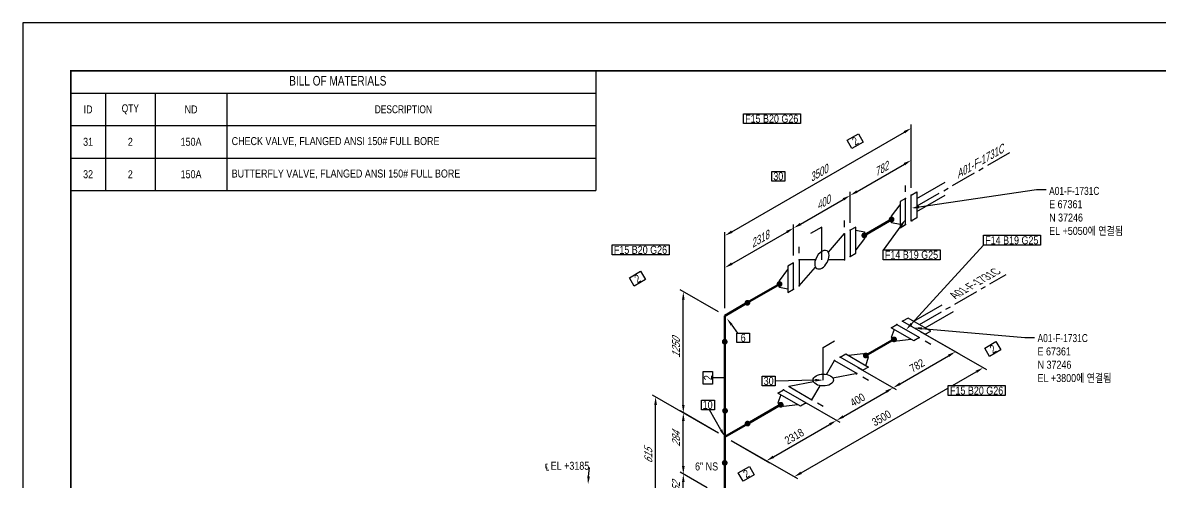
# Model space of a CAD drawing. Header units: millimetres. Extents: x 0 to 594, y 0 to 420.
# Drawn here: x 0 to 355.3, y 276.3 to 420 of the extents above; entities that cross this region are included whole.
import ezdxf
from ezdxf import colors
from ezdxf.entities.mleader import LeaderData, LeaderLine
from ezdxf.enums import TextEntityAlignment as Align
from ezdxf.math import Vec2, Vec3

# ---------------------------------------------------------------- set-up
doc = ezdxf.new("R2010")
doc.units = ezdxf.units.MM
doc.header["$LTSCALE"] = 0.25
doc.linetypes.add('CENTER', pattern=[50.800000000000004, 31.75, -6.35, 6.35, -6.35])
doc.linetypes.add('DASHED2', pattern=[9.524999999999999, 6.35, -3.175])
for name, color, linetype in [('기기', 6, 'Continuous'), ('밸브', 4, 'Continuous'), ('연속', 7, 'DASHED2'), ('열 추적 선', 7, 'CENTER'), ('용접', 1, 'Continuous'), ('주석', 7, 'Continuous'), ('치수', 1, 'Continuous'), ('테이블', 7, 'Continuous')]:
    doc.layers.add(name, color=color, linetype=linetype)
doc.layers.add('파이프', color=3, linetype='Continuous', lineweight=70)
doc.styles.add('AdskIsoAnnotation', font='arial.ttf', dxfattribs={"width": 0.8, "height": 1})
doc.styles.add('AdskIsoMetric', font='arial.ttf', dxfattribs={"width": 0.8, "height": 2.5})
doc.styles.add('AdskIsoMetric-30', font='arial.ttf', dxfattribs={"width": 0.8, "height": 2.5})
doc.styles.add('AdskIsoMetric30', font='arial.ttf', dxfattribs={"width": 0.8, "oblique": 29.99999999973949, "height": 2.5})
doc.styles.add('MtXpl_', font='')
doc.styles.get("Standard").update_dxf_attribs({"font": 'arial.ttf'})
doc.styles.get('MtXpl_').set_extended_font_data('Gulim')
doc.dimstyles.new('AdskIsoMetric', dxfattribs={"dimtxt": 2.5, "dimasz": 2.5, "dimexe": 1, "dimexo": 2, "dimgap": 0.8, "dimtad": 1, "dimdec": 0, "dimrnd": 1, "dimzin": 0, "dimdsep": 46, "dimtxsty": 'AdskIsoMetric', "dimcen": 0, "dimclrt": 7, "dimadec": 0, "dimazin": 0, "dimtfac": 1, "dimtdec": 0, "dimtmove": 1, "dimatfit": 3, "dimfxl": 0, "dimfrac": 2, "dimtolj": 1, "dimtzin": 0, "dimarcsym": 0})

# ---------------------------------------------------------------- blocks, each defined once
blk = doc.blocks.new('끝 장비-1-IsoRight')
at = {"color": 0, "linetype": 'ByBlock', "lineweight": -2, "extrusion": (0.7071067811865476, 0.408248290463863, -0.5773502691896257)}
for p, q in [((-0.08838834764831845, 0.1530931089239486), (-0.5303300858899107, 0.4082482904638631)), ((-0.0883883476483184, -0.0510310363079829), (-0.5303300858899107, 0.2041241452319315)), ((0, 0.2041241452319315), (-0.08838834764831843, 0.2551551815399144)), ((-0.08838834764831843, 0.2551551815399144), (-0.08838834764831845, -0.1530931089239486)), ((0, -0.2041241452319315), (0, 0.2041241452319315)), ((-0.08838834764831845, -0.1530931089239486), (0, -0.2041241452319315))]:
    blk.add_line(p, q, dxfattribs=at)
blk = doc.blocks.new('끝 장비-1-IsoLeft')
at = {"color": 0, "linetype": 'ByBlock', "lineweight": -2, "extrusion": (0, 0.816496580927726, 0.5773502691896257)}
for p, q in [((0, 0.1020620726159658), (-0.4419417382415925, 0.3572172541558802)), ((-0.1767766952966369, -1.308410382236479e-17), (-0.6187184335382294, 0.2551551815399145)), ((-0.2651650429449555, -0.05103103630798293), (0.08838834764831839, 0.1530931089239487)), ((0.1767766952966369, 0.1020620726159658), (-0.1767766952966369, -0.1020620726159658)), ((0.08838834764831839, 0.1530931089239487), (0.1767766952966369, 0.1020620726159658)), ((-0.1767766952966369, -0.1020620726159658), (-0.2651650429449555, -0.05103103630798293))]:
    blk.add_line(p, q, dxfattribs=at)
blk = doc.blocks.new('플랜지WN-1-IsoRight')
at = {"color": 0, "linetype": 'ByBlock', "lineweight": -2, "extrusion": (0.7071067811865476, 0.408248290463863, -0.5773502691896257)}
for p, q in [((0.02209708691207959, 0.1913663861549358), (0.110485434560398, 0.140335349846953)), ((0.02209708691207959, -0.2168819043089272), (0.02209708691207959, 0.1913663861549358)), ((0.02209708691207959, 0.1403353498469529), (-0.1104854345603981, 0.1148198316929615)), ((-0.1104854345603981, 0.1148198316929615), (-0.1104854345603981, 0.01275775907699575)), ((-0.1104854345603981, 0.01275775907699575), (0.0220970869120796, -0.1658508680009443)), ((0.110485434560398, 0.140335349846953), (0.1104854345603982, -0.2679129406169102)), ((0.1104854345603982, -0.2679129406169102), (0.02209708691207959, -0.2168819043089272))]:
    blk.add_line(p, q, dxfattribs=at)
blk = doc.blocks.new('플랜지WN-1-IsoLeft')
at = {"color": 0, "linetype": 'ByBlock', "lineweight": -2, "extrusion": (0, 0.816496580927726, 0.5773502691896257)}
for p, q in [((0.1988737822087165, 0.08930431353897009), (-0.1546796083845573, -0.1148198316929615)), ((-0.1546796083845574, 0.03827327723098715), (-0.06629126073623892, 0.08930431353897006)), ((-0.1104854345603981, -0.08930431353897006), (-0.1546796083845574, 0.03827327723098715)), ((-0.06629126073623892, 0.08930431353897006), (0.1546796083845573, 0.06378879538497864)), ((-0.06629126073623881, -0.1658508680009444), (0.2872621298570351, 0.03827327723098715)), ((0.2872621298570351, 0.03827327723098715), (0.1988737822087165, 0.08930431353897009)), ((-0.1546796083845573, -0.1148198316929615), (-0.06629126073623881, -0.1658508680009444))]:
    blk.add_line(p, q, dxfattribs=at)
blk = doc.blocks.new('개스킷-1-IsoRight')
at = {"color": 0, "linetype": 'ByBlock', "lineweight": -2, "extrusion": (1, 0, 0)}
for p in [(-0.04419417382415923, 0.2296396633859229), (0.04419417382415922, 0.1786086270779401), (-0.05293575327064105, -0.1735616738313713), (0.04419417382415925, -0.229639663385923)]:
    blk.add_point(p, dxfattribs=at)
blk = doc.blocks.new('개스킷-1-IsoLeft')
at = {"color": 0, "linetype": 'ByBlock', "lineweight": -2}
for p in [(0.1238409420259958, 0.132624544016526), (0.2209708691207962, 0.07654655446197435), (-0.2209708691207961, -0.07654655446197436), (-0.1325825214724777, -0.1275775907699572)]:
    blk.add_point(p, dxfattribs=at)
blk = doc.blocks.new('볼 밸브-1-IsoRight')
at = {"color": 0, "linetype": 'ByBlock', "lineweight": -2, "extrusion": (0.7071067811865476, 0.408248290463863, -0.5773502691896257)}
for p, q in [((-0.1005874048326692, 0.1163530573035437), (-0.3535533905862022, 0.4082482904577395)), ((-0.3535533905862022, 0.4082482904577395), (-0.3535533905862023, -2.041971206370991e-12)), ((0.1006348176480118, 6.81143462079328e-05), (0.3535533905932738, -2.040790848612922e-12)), ((-0.3535533905862023, -2.041971206370991e-12), (-0.1006347621483478, -6.82743933664705e-05)), ((0.3535533905932738, -0.4082482904618222), (0.1006820197096957, -0.116189436065043)), ((0.1125395395231741, -0.06497473343818105), (0.1125395395231741, -0.06497473343818105)), ((0.3535533905932738, -2.040790848612922e-12), (0.3535533905932738, -0.4082482904618222))]:
    blk.add_line(p, q, dxfattribs=at)
at = {"linetype": 'ByBlock', "extrusion": (-1.922962686383564e-16, -1.110223024625157e-16, -0.9999999999999998)}
for centre, start_param, end_param in [((3.535769712332928e-12, -2.041302889302434e-12), -0.7853981633974483, 2.356194490192345), ((3.535769712332928e-12, -2.041274034724402e-12), 2.356194490192345, 5.497787143782137)]:
    blk.add_ellipse(centre, major_axis=(-0.07957747154594771, 0.1378322238554481), ratio=0.5773502691896256, start_param=start_param, end_param=end_param, dxfattribs=at)
blk = doc.blocks.new('Operator_Lever-2-IsoLeft')
at = {"color": 0, "linetype": 'ByBlock', "lineweight": -2, "extrusion": (0, -0.816496580927726, -0.5773502691896257)}
for p, q in [((0, 0), (0.4419417382415924, 0.2551551815399143)), ((0.4419417382415924, 0.2551551815399143), (0.6187184335382292, 0.1530931089239486))]:
    blk.add_line(p, q, dxfattribs=at)
blk = doc.blocks.new('볼 밸브-1-IsoLeft')
at = {"color": 0, "linetype": 'ByBlock', "lineweight": -2, "extrusion": (0, 0.816496580927726, 0.5773502691896257)}
for p, q in [((-0.5303300858810719, 0.1020620726129034), (-0.1767766952913329, 0.3061862178427942)), ((-0.1767766952913329, 0.3061862178427942), (-0.05025825371509063, 0.08718639772095713)), ((-0.1510584058491899, 0.02893471923406927), (-0.5303300858810719, 0.1020620726129034)), ((0.05025842006982772, -0.08718636576149677), (0.1767766952984044, -0.3061862178468769)), ((0.1125395395231741, -0.06497473343818108), (0.1125395395231741, -0.06497473343818108)), ((0.5303300858881435, -0.1020620726169861), (0.1509640131385629, -0.0290984687404005)), ((0.1767766952984044, -0.3061862178468769), (0.5303300858881435, -0.1020620726169861))]:
    blk.add_line(p, q, dxfattribs=at)
at = {"linetype": 'ByBlock'}
for centre, start_param, end_param in [((3.535705015120946e-12, -2.041414948160695e-12), -0.7853981633976208, 2.356194490192173), ((3.535680026323355e-12, -2.041429375449711e-12), 2.356194490192173, 5.497787143781965)]:
    blk.add_ellipse(centre, major_axis=(-0.1591549430918954, -9.505841766768172e-15), ratio=0.5773502691896257, start_param=start_param, end_param=end_param, dxfattribs=at)
blk = doc.blocks.new('Operator_Lever-1-IsoLeft')
at = {"color": 0, "linetype": 'ByBlock', "lineweight": -2, "extrusion": (0, 0.816496580927726, 0.5773502691896257)}
for p, q in [((0, 0), (-0.4419417382415922, -0.2551551815399145)), ((-0.4419417382415922, -0.2551551815399145), (-0.2651650429449552, -0.3572172541558802))]:
    blk.add_line(p, q, dxfattribs=at)
blk = doc.blocks.new('*D78')
at = {"layer": 'Defpoints', "color": 0}
for p in [(241.2036776626867, 303.181849643201), (254.1940587194745, 295.6818496432305), (219.3210972300693, 290.5479359396994)]:
    blk.add_point(p, dxfattribs=at)
at = {"layer": '치수', "color": 0, "lineweight": -2}
for p, q in [((243.2036776626856, 302.0271491048288), (255.1940587194741, 295.1044993740445)), ((234.4765417963114, 284.2979359397411), (252.0289952100206, 294.4318496432182)), ((221.3210972300682, 289.3932354013272), (233.3114782868569, 282.4705856705426))]:
    blk.add_line(p, q, dxfattribs=at)
at = {"layer": '치수', "color": 0}
for points in [[(251.8206618766852, 294.7926935614605), (252.2373285433559, 294.0710057249759), (254.1940587194745, 295.6818496432305)], [(234.268208462976, 284.6587798579835), (234.6848751296468, 283.9370920214988), (232.3114782868574, 283.0479359397287)]]:
    blk.add_solid(points, dxfattribs=at)
at = {"layer": '치수', "color": 7, "insert": (240.9856163295979, 290.6738337091755), "char_height": 2.5, "attachment_point": 5, "rotation": 30.000000000327308, "style": 'AdskIsoMetric-30'}
blk.add_mtext('\\A1;2318', dxfattribs=at)
blk = doc.blocks.new('*D79')
at = {"layer": 'Defpoints', "color": 0}
for p in [(258.8813471922885, 313.3880569048985), (271.8717282490703, 305.8880569049245), (241.2036776626867, 303.181849643201)]:
    blk.add_point(p, dxfattribs=at)
at = {"layer": '치수', "color": 0, "lineweight": -2}
for p, q in [((260.8813471922865, 312.2333563665258), (272.8717282490693, 305.3107066357381)), ((243.2036776626847, 302.0271491048283), (255.1940587194667, 295.1044993740412)), ((256.3591222289215, 296.93184964324), (269.7066647396164, 304.638056904912))]:
    blk.add_line(p, q, dxfattribs=at)
at = {"layer": '치수', "color": 0}
for points in [[(269.498331406281, 304.9989008231544), (269.9149980729518, 304.2772129866697), (271.8717282490703, 305.8880569049245)], [(256.1507888955861, 297.2926935614823), (256.567455562257, 296.5710057249977), (254.1940587194676, 295.6818496432276)]]:
    blk.add_solid(points, dxfattribs=at)
at = {"layer": '치수', "color": 7, "insert": (260.7665939710078, 302.0934019081163), "char_height": 2.5, "attachment_point": 5, "rotation": 30.00000000032965, "style": 'AdskIsoMetric-30'}
blk.add_mtext('\\A1;400', dxfattribs=at)
blk = doc.blocks.new('개스킷 해치 표식-1-IsoRight')
at = {"linetype": 'ByBlock', "lineweight": -2, "extrusion": (0.7071067811865476, 0.408248290463863, -0.5773502691896257)}
blk.add_line((0, 0), (-1.040834085586084e-17, 0.1020620726159658), dxfattribs=at)
blk = doc.blocks.new('*D80')
at = {"layer": 'Defpoints', "color": 0}
for p in [(278.3572274131513, 324.6324615932672), (291.3476084699338, 317.1324615932937), (258.8813471922886, 313.3880569048985)]:
    blk.add_point(p, dxfattribs=at)
at = {"layer": '치수', "color": 0, "lineweight": -2}
for p, q in [((280.3572274131495, 323.4777610548945), (292.347608469933, 316.5551113241073)), ((274.0367917585249, 307.1380569049374), (289.1825449604799, 315.8824615932813)), ((260.8813471922867, 312.2333563665258), (272.8717282490701, 305.3107066357387))]:
    blk.add_line(p, q, dxfattribs=at)
at = {"layer": '치수', "color": 0}
for points in [[(288.9742116271445, 316.2433055115236), (289.3908782938153, 315.521617675039), (291.3476084699338, 317.1324615932937)], [(273.8284584251896, 307.4989008231797), (274.2451250918604, 306.7772129866951), (271.871728249071, 305.888056904925)]]:
    blk.add_solid(points, dxfattribs=at)
at = {"layer": '치수', "color": 7, "insert": (279.3425161859352, 312.8192001668058), "char_height": 2.5, "attachment_point": 5, "rotation": 30.00000000032779, "style": 'AdskIsoMetric-30'}
blk.add_mtext('\\A1;782', dxfattribs=at)
blk = doc.blocks.new('*D81')
at = {"layer": 'Defpoints', "color": 0}
for p in [(278.3572274131513, 324.6324615932672), (300.0078625077904, 312.1324615933161), (219.3210972300692, 290.5479359396994)]:
    blk.add_point(p, dxfattribs=at)
at = {"layer": '치수', "color": 0, "lineweight": -2}
for p, q in [((280.35722741315, 323.4777610548948), (301.0078625077897, 311.5551113241298)), ((243.1367958341617, 279.297935939761), (297.8427989983365, 310.8824615933037)), ((221.3210972300678, 289.3932354013269), (241.971732324707, 277.4705856705624))]:
    blk.add_line(p, q, dxfattribs=at)
at = {"layer": '치수', "color": 0}
for points in [[(297.6344656650011, 311.243305511546), (298.0511323316719, 310.5216176750613), (300.0078625077904, 312.1324615933161)], [(242.9284625008262, 279.6587798580033), (243.345129167497, 278.9370920215187), (240.9717323247077, 278.0479359397486)]]:
    blk.add_solid(points, dxfattribs=at)
at = {"layer": '치수', "color": 7, "insert": (268.223497902987, 296.3986474005717), "char_height": 2.5, "attachment_point": 5, "rotation": 30.000000000328185, "style": 'AdskIsoMetric-30'}
blk.add_mtext('\\A1;3500', dxfattribs=at)
blk = doc.blocks.new('*D82')
at = {"layer": 'Defpoints', "color": 0}
for p in [(240.7931137957923, 355.816465644871), (240.7931137958228, 344.8989485494849), (219.3210972298943, 328.4195911003981)]:
    blk.add_point(p, dxfattribs=at)
at = {"layer": '치수', "color": 0, "lineweight": -2}
for p, q in [((240.7931137958164, 347.2083496262437), (240.7931137957891, 356.9711661832504)), ((221.4861607393098, 344.6695911004032), (238.6280502863349, 354.5664656448646)), ((219.3210972298879, 330.7289921771568), (219.3210972298492, 344.5742916387762))]:
    blk.add_line(p, q, dxfattribs=at)
at = {"layer": '치수', "color": 0}
for points in [[(238.4197169530005, 354.9273095631075), (238.8363836196693, 354.2056217266217), (240.7931137957923, 355.816465644871)], [(221.2778274059754, 345.0304350186461), (221.6944940726441, 344.3087471821603), (219.3210972298523, 343.4195911003968)]]:
    blk.add_solid(points, dxfattribs=at)
at = {"layer": '치수', "color": 7, "insert": (230.0571055128585, 352.2359102080411), "char_height": 2.5, "attachment_point": 5, "rotation": 30.000000000169376, "style": 'AdskIsoMetric30'}
blk.add_mtext('\\A1;2318', dxfattribs=at)
blk = doc.blocks.new('*D83')
at = {"layer": 'Defpoints', "color": 0}
for p in [(258.4707833254447, 366.0226729065266), (258.4707833254658, 355.1051558111528), (240.7931137958228, 344.8989485494969)]:
    blk.add_point(p, dxfattribs=at)
at = {"layer": '치수', "color": 0, "lineweight": -2}
for p, q in [((258.4707833254614, 357.4145568879126), (258.4707833254424, 367.1773734449064)), ((242.9581773052593, 357.0664656448814), (256.3057198159871, 364.7726729065204)), ((240.7931137958184, 347.2083496262566), (240.7931137957995, 356.9711661832551))]:
    blk.add_line(p, q, dxfattribs=at)
at = {"layer": '치수', "color": 0}
for points in [[(256.0973864826528, 365.1335168247633), (256.5140531493215, 364.4118289882775), (258.4707833254447, 366.0226729065266)], [(242.7498439719249, 357.4273095631244), (243.1665106385936, 356.7056217266385), (240.7931137958017, 355.8164656448753)]]:
    blk.add_solid(points, dxfattribs=at)
at = {"layer": '치수', "color": 7, "insert": (249.8519190132051, 363.663466543792), "char_height": 2.5, "attachment_point": 5, "rotation": 30.000000000161947, "style": 'AdskIsoMetric30'}
blk.add_mtext('\\A1;400', dxfattribs=at)
blk = doc.blocks.new('개스킷 해치 표식-1-IsoLeft')
at = {"linetype": 'ByBlock', "lineweight": -2, "extrusion": (0, 0.816496580927726, 0.5773502691896257)}
blk.add_line((0, 0), (-0.08838834764831846, -0.05103103630798289), dxfattribs=at)
blk = doc.blocks.new('*D84')
at = {"layer": 'Defpoints', "color": 0}
for p in [(277.5543180358713, 377.0405568087519), (277.554318035882, 366.1230397133664), (258.4707833254658, 355.1051558111528)]:
    blk.add_point(p, dxfattribs=at)
at = {"layer": '치수', "color": 0, "lineweight": -2}
for p, q in [((277.5543180358798, 368.4324407901274), (277.5543180358702, 378.1952573471324)), ((260.6358468349126, 367.2726729065374), (275.3892545264138, 375.7905568087457)), ((258.4707833254636, 357.4145568879138), (258.470783325454, 367.1773734449118))]:
    blk.add_line(p, q, dxfattribs=at)
at = {"layer": '치수', "color": 0}
for points in [[(275.1809211930794, 376.1514007269886), (275.5975878597482, 375.4297128905029), (277.5543180358713, 377.0405568087519)], [(260.4275135015783, 367.6335168247804), (260.844180168247, 366.9118289882945), (258.4707833254551, 366.0226729065313)]]:
    blk.add_solid(points, dxfattribs=at)
at = {"layer": '치수', "color": 7, "insert": (268.0125506806735, 374.149496693045), "char_height": 2.5, "attachment_point": 5, "rotation": 30.000000000162593, "style": 'AdskIsoMetric30'}
blk.add_mtext('\\A1;782', dxfattribs=at)
blk = doc.blocks.new('*D85')
at = {"layer": 'Defpoints', "color": 0}
for p in [(277.5543180358257, 387.04055680874), (277.554318035882, 366.1230397133664), (219.3210972298943, 328.4195911003982)]:
    blk.add_point(p, dxfattribs=at)
at = {"layer": '치수', "color": 0, "lineweight": -2}
for p, q in [((277.5543180358758, 368.4324407901252), (277.5543180358226, 388.1952573471194)), ((221.4861607392845, 354.6695911004026), (275.3892545263682, 385.7905568087339)), ((219.3210972298881, 330.7289921771568), (219.3210972298239, 354.5742916387758))]:
    blk.add_line(p, q, dxfattribs=at)
at = {"layer": '치수', "color": 0}
for points in [[(275.1809211930338, 386.1514007269768), (275.5975878597026, 385.4297128904909), (277.5543180358257, 387.04055680874)], [(221.2778274059502, 355.0304350186455), (221.6944940726189, 354.3087471821597), (219.321097229827, 353.4195911003964)]]:
    blk.add_solid(points, dxfattribs=at)
at = {"layer": '치수', "color": 7, "insert": (248.4377076328881, 372.8469712226616), "char_height": 2.5, "attachment_point": 5, "rotation": 30.00000000016332, "style": 'AdskIsoMetric30'}
blk.add_mtext('\\A1;3500', dxfattribs=at)
blk = doc.blocks.new('*D67')
at = {"layer": 'Defpoints', "color": 0}
for p in [(206.3307161734218, 278.8997465608076), (215.7855633241933, 273.4409880131165), (215.7855633242447, 261.1935392992125)]:
    blk.add_point(p, dxfattribs=at)
at = {"layer": '치수', "color": 0, "lineweight": -2}
for p, q in [((213.7855633241933, 274.5956885515056), (205.3307161734218, 279.4770968300021)), ((206.3307161734218, 269.1522978469333), (206.3307161734218, 276.3997465608076)), ((213.7855633242447, 262.3482398376016), (205.3307161734218, 267.2296481161278))]:
    blk.add_line(p, q, dxfattribs=at)
at = {"layer": '치수', "color": 0}
for points in [[(205.9140495067552, 276.3997465608076), (206.7473828400885, 276.3997465608076), (206.3307161734218, 278.8997465608076)], [(205.9140495067552, 269.1522978469333), (206.7473828400885, 269.1522978469333), (206.3307161734218, 266.6522978469333)]]:
    blk.add_solid(points, dxfattribs=at)
at = {"layer": '치수', "color": 7, "insert": (204.0644166601346, 274.0844708378698), "char_height": 2.5, "attachment_point": 5, "rotation": 90, "style": 'AdskIsoMetric30'}
blk.add_mtext('\\A1;152', dxfattribs=at)
blk = doc.blocks.new('*D86')
at = {"layer": 'Defpoints', "color": 0}
for p in [(206.330716173365, 298.0479359397136), (219.3210972300693, 290.5479359396995), (215.785563324219, 273.4409880131017)]:
    blk.add_point(p, dxfattribs=at)
at = {"layer": '치수', "color": 0, "lineweight": -2}
for p, q in [((217.3210972300693, 291.7026364780865), (205.330716173365, 298.6252862089071)), ((206.330716173365, 281.3997465608304), (206.330716173365, 295.5479359397136)), ((213.785563324219, 274.5956885514886), (205.330716173365, 279.4770968300239))]:
    blk.add_line(p, q, dxfattribs=at)
at = {"layer": '치수', "color": 0}
for points in [[(205.9140495066983, 295.5479359397136), (206.7473828400316, 295.5479359397136), (206.330716173365, 298.0479359397136)], [(205.9140495066983, 281.3997465608304), (206.7473828400316, 281.3997465608304), (206.330716173365, 278.8997465608304)]]:
    blk.add_solid(points, dxfattribs=at)
at = {"layer": '치수', "color": 7, "insert": (204.0635639997652, 289.7827821679248), "char_height": 2.5, "attachment_point": 5, "rotation": 90, "style": 'AdskIsoMetric30'}
blk.add_mtext('\\A1;284', dxfattribs=at)
blk = doc.blocks.new('*D87')
at = {"layer": 'Defpoints', "color": 0}
for p in [(206.3307161732827, 335.9195911003568), (219.3210972298945, 328.4195911003982), (219.3210972300693, 290.5479359396995)]:
    blk.add_point(p, dxfattribs=at)
at = {"layer": '치수', "color": 0, "lineweight": -2}
for p, q in [((217.3210972298945, 329.5742916387849), (205.3307161732827, 336.4969413695501)), ((206.3307161732827, 300.547935939759), (206.3307161732827, 333.4195911003568)), ((217.3210972300693, 291.7026364780862), (205.3307161732827, 298.6252862089523))]:
    blk.add_line(p, q, dxfattribs=at)
at = {"layer": '치수', "color": 0}
for points in [[(205.914049506616, 333.4195911003568), (206.7473828399493, 333.4195911003568), (206.3307161732827, 335.9195911003568)], [(205.914049506616, 300.547935939759), (206.7473828399494, 300.547935939759), (206.3307161732827, 298.047935939759)]]:
    blk.add_solid(points, dxfattribs=at)
at = {"layer": '치수', "color": 7, "insert": (204.0644166600712, 318.2922121539918), "char_height": 2.5, "attachment_point": 5, "rotation": 90, "style": 'AdskIsoMetric30'}
blk.add_mtext('\\A1;1250', dxfattribs=at)
blk = doc.blocks.new('*D88')
at = {"layer": 'Defpoints', "color": 0}
for p in [(197.670462135606, 303.0479359396884), (219.3210972300693, 290.5479359396995), (219.3210972302392, 250.9873320376041)]:
    blk.add_point(p, dxfattribs=at)
at = {"layer": '치수', "color": 0, "lineweight": -2}
for p, q in [((217.3210972300693, 291.7026364780857), (196.670462135606, 303.6252862088815)), ((197.670462135606, 265.9873320376911), (197.670462135606, 300.5479359396884))]:
    blk.add_line(p, q, dxfattribs=at)
at = {"layer": '치수', "color": 0}
for points in [[(197.2537954689394, 300.5479359396884), (198.0871288022727, 300.5479359396884), (197.670462135606, 303.0479359396884)], [(197.2537954689394, 265.9873320376911), (198.0871288022727, 265.9873320376911), (197.670462135606, 263.4873320376911)]]:
    blk.add_solid(points, dxfattribs=at)
at = {"layer": '치수', "color": 7, "insert": (195.4041626223752, 284.5760826225844), "char_height": 2.5, "attachment_point": 5, "rotation": 90, "style": 'AdskIsoMetric30'}
blk.add_mtext('\\A1;615', dxfattribs=at)
blk = doc.blocks.new('티-1-Iso2DSkew0')
at = {"color": 0, "linetype": 'ByBlock', "lineweight": -2, "extrusion": (-0.7071067811891201, 0.4082482904611898, -0.5773502691883655)}
for p, q in [((0, 0), (-4.11617406825826e-11, 8.164965809271319)), ((0, 0), (7.071067811839751, 4.082482904677246)), ((3.344124976933927e-11, -8.164965809269834), (0, 0))]:
    blk.add_line(p, q, dxfattribs=at)
blk = doc.blocks.new('엘보우-1-Iso2DSkew90')
at = {"color": 0, "linetype": 'ByBlock', "lineweight": -2, "extrusion": (0.7071067811870622, -0.4082482904600016, 0.5773502691917262)}
for p, q in [((7.071067811860331, 4.0824829046416), (7.071067297465862e-05, 4.082482607655814e-05)), ((-1.364248205506721e-15, -8.1649652154201e-05), (2.05826466981307e-11, -8.164965809301021)), ((-1.457665775193503e-15, -8.164965215629453e-05), (-1.457665775193503e-15, -8.164965215629453e-05))]:
    blk.add_line(p, q, dxfattribs=at)
blk = doc.blocks.new('Buttweld')
at = {"lineweight": -2}
blk.add_hatch(color=0, dxfattribs=at).paths.add_polyline_path([(0.04399514976077742, -0.002606086945810659), (0.04330731180660574, 0.005255936846196026), (0.04126469755226539, 0.01287907702365859), (0.03792937079826185, 0.02003170832977988), (0.03340267376025871, 0.0264965016817295), (0.02782214783713649, 0.03207702760485173), (0.02135735448518687, 0.03660372464285486), (0.01420472317906558, 0.03993905139685841), (0.006581583001603011, 0.04198166565119876), (-0.001280440790403681, 0.04266950360537045), (-0.009142464582410366, 0.04198166565119876), (-0.01676560475987293, 0.03993905139685841), (-0.02391823606599422, 0.03660372464285487), (-0.03038302941794385, 0.03207702760485173), (-0.03596355534106607, 0.02649650168172951), (-0.04049025237906921, 0.02003170832977988), (-0.04382557913307276, 0.0128790770236586), (-0.0458681933874131, 0.005255936846196026), (-0.04655603134158478, -0.002606086945810653), (-0.0458681933874131, -0.01046811073781733), (-0.04382557913307276, -0.01809125091527991), (-0.04049025237906921, -0.02524388222140119), (-0.03596355534106607, -0.03170867557335082), (-0.03038302941794385, -0.03728920149647304), (-0.02391823606599425, -0.04181589853447618), (-0.01676560475987292, -0.04515122528847974), (-0.009142464582410366, -0.04719383954282007), (-0.001280440790403688, -0.04788167749699176), (0.006581583001602991, -0.04719383954282008), (0.01420472317906554, -0.04515122528847974), (0.02135735448518687, -0.04181589853447618), (0.02782214783713648, -0.03728920149647305), (0.0334026737602587, -0.03170867557335083), (0.03792937079826184, -0.02524388222140123), (0.04126469755226539, -0.0180912509152799), (0.04330731180660574, -0.01046811073781735)], is_closed=False, flags=0)
blk = doc.blocks.new('AnnoRect')
at = {"color": 0, "linetype": 'ByBlock', "lineweight": -2}
blk.add_wipeout([(-0.8095147142857141, -0.5999939999999999), (-0.8095147142857141, 0.5999939999999997), (0.8095147142857136, 0.5999939999999997), (0.8095147142857136, -0.5999939999999997)], dxfattribs=at)
blk.add_lwpolyline([(-0.8095147142857141, -0.5999939999999999), (-0.8095147142857141, 0.5999940000000001), (0.8095147142857141, 0.5999940000000004), (0.8095147142857141, -0.5999939999999997)], close=True, dxfattribs=at)
at = {"color": 0, "linetype": 'ByBlock', "lineweight": -2, "style": 'AdskIsoAnnotation', "width": 0.8}
blk.add_attdef('XX', text='', height=1, dxfattribs=at).set_placement((0, 0), align=Align.MIDDLE_CENTER)

msp = doc.modelspace()

# ---------------------------------------------------------------- linework, layer by layer
at = {"layer": '열 추적 선', "color": 1}
for p, q in [((279.4191726010142, 362.7334464900985), (308.326308231869, 379.4229890280735)), ((280.1249943661144, 325.6530823194331), (307.1815838527739, 341.2742115429093))]:
    msp.add_line(p, q, dxfattribs=at)
at = {"layer": '테이블'}
for p, q in [((15, 405), (178.9999998957649, 405)), ((178.9999998957649, 405), (178.9999998957649, 367.553617970386)), ((15, 397.9821893989574), (178.9999998957649, 397.9821893989574)), ((25.82003928339452, 397.9821893989574), (25.82003928339452, 387.8393322561003)), ((41.38853038036336, 397.9821893989574), (41.38853038036336, 387.8393322561003)), ((63.7589140260252, 397.9821893989574), (63.7589140260252, 387.8393322561003)), ((15, 387.8393322561003), (178.9999998957649, 387.8393322561003)), ((15, 387.8393322561003), (178.9999998957649, 387.8393322561003)), ((15, 387.8393322561003), (178.9999998957649, 387.8393322561003)), ((25.82003928339452, 387.8393322561003), (25.82003928339452, 367.553617970386)), ((41.38853038036336, 387.8393322561003), (41.38853038036336, 367.553617970386)), ((63.75891402602531, 387.8393322561003), (63.7589140260252, 367.553617970386)), ((15, 377.6964751132431), (178.9999998957649, 377.6964751132431)), ((15, 367.553617970386), (178.9999998957649, 367.553617970386))]:
    msp.add_line(p, q, dxfattribs=at)
at = {"layer": '파이프'}
for points in [[(271.3671337005296, 358.4683842671714), (262.8902007078693, 353.5742247219226)], [(236.3736964134266, 338.2649138294603), (226.3921650417512, 332.5020740050516)], [(219.3210972299319, 320.2546252910964), (219.3210972300228, 298.7129017489736)], [(272.1700430777898, 321.0602890516732), (263.3007645746954, 315.9396087203261)], [(236.7842602802818, 300.6302978277729), (226.3921650419004, 294.6304188443704)], [(219.3210972301465, 271.399746560792), (219.3210972300956, 282.382970130426)]]:
    msp.add_lwpolyline(points, dxfattribs=at)

# ---------------------------------------------------------------- block references
at = {"layer": '밸브', "xscale": 20, "yscale": 20, "zscale": 20}
for name, p, rotation in [('개스킷-1-IsoLeft', (276.6704345594192, 361.5302464456599), 239.9999999999999), ('플랜지WN-1-IsoLeft', (273.5768423917384, 359.7441601748805), 59.99999999994222), ('볼 밸브-1-IsoLeft', (249.6319485606546, 345.9195692756921), 239.9999999999999), ('Operator_Lever-1-IsoLeft', (249.6319485606546, 345.9195692756921), 239.9999999999999), ('개스킷-1-IsoLeft', (257.586899848993, 350.5123625434403), 60.00000000057765), ('플랜지WN-1-IsoLeft', (260.6804920166687, 352.2984488142227), 239.9999999999999), ('플랜지WN-1-IsoLeft', (238.5834051046252, 339.5406897371587), 59.99999999999999), ('개스킷-1-IsoLeft', (241.6769972723112, 341.326776007947), 59.99999999999999), ('개스킷-1-IsoRight', (277.4733439366735, 324.1221512301844), 60.00000000028883), ('플랜지WN-1-IsoRight', (274.3797517689925, 322.3360649593872), 60.00000000005777), ('Operator_Lever-2-IsoLeft', (250.0425124274875, 308.2849532740527), 60.0000000001444), ('볼 밸브-1-IsoRight', (250.0425124274875, 308.2849532740527), 60.00000000019858), ('플랜지WN-1-IsoRight', (261.0910558834914, 314.663832812613), 240.0000000001156), ('개스킷-1-IsoRight', (257.9974637158055, 312.8777465418128), 60.00000000028883), ('플랜지WN-1-IsoRight', (238.9939689714888, 301.9060737354895), 60.0000000001733), ('개스킷-1-IsoRight', (242.0875611391698, 303.6921600062868), 60.00000000014442)]:
    msp.add_blockref(name, p, dxfattribs=dict(at, rotation=rotation))
at = {"layer": '연속', "xscale": 20, "yscale": 20, "zscale": 20}
for name, p, rotation in [('끝 장비-1-IsoLeft', (277.554318035892, 362.0405568087397), 240.0000000000132), ('끝 장비-1-IsoRight', (278.3572274131513, 324.6324615932672), 240.0000000001989)]:
    msp.add_blockref(name, p, dxfattribs=dict(at, rotation=rotation))
at = {"layer": '용접', "xscale": 20, "yscale": 20, "zscale": 20}
for p, rotation in [((271.3671337005305, 358.468384267169), 180), ((236.3736964134325, 338.2649138294561), 180), ((219.3210972299303, 320.2546252911), 269.9999999997608), ((263.3007645746941, 315.9396087203274), 180), ((219.3210972300178, 298.7129017489767), 89.99999999982556), ((226.3921650418986, 294.6304188443707), 180), ((219.3210972300949, 282.3829701304251), 269.9999999998255)]:
    msp.add_blockref('Buttweld', p, dxfattribs=dict(at, rotation=rotation))
for p in [(262.8902007078766, 353.5742247219222), (226.3921650417547, 332.5020740050516), (272.1700430777898, 321.0602890516728), (236.7842602802809, 300.6302978277781)]:
    msp.add_blockref('Buttweld', p, dxfattribs=at)
at = {"layer": '주석'}
ref = msp.add_blockref('AnnoRect', (193.0000021230078, 348.9999993201811), dxfattribs=dict(at, xscale=10.99630996309963, yscale=2.585266030013643, zscale=2.5))
ref.add_attrib('XX_001', 'F15 B20 G26', (184.6398384122301, 347.7499993201811), dxfattribs={"layer": '0', "color": 0, "linetype": 'ByBlock', "lineweight": -2, "height": 2.5, "style": 'AdskIsoAnnotation', "width": 0.8})
ref = msp.add_blockref('AnnoRect', (192.0000021230051, 339.9999993201861), dxfattribs=dict(at, xscale=2.5, yscale=2.5, zscale=2.5, rotation=30.0000000001622))
ref.add_attrib('XX_001', '2', (191.9830623443402, 338.5409360575916), dxfattribs={"layer": '0', "color": 0, "linetype": 'ByBlock', "lineweight": -2, "height": 2.5, "rotation": 30.0000000001622, "style": 'AdskIsoAnnotation', "width": 0.8})
at = {"layer": '치수', "xscale": 20, "yscale": 20, "zscale": 20}
for name, p, rotation in [('개스킷 해치 표식-1-IsoLeft', (275.7865510829361, 367.1024189872156), 240.0000000000134), ('개스킷 해치 표식-1-IsoLeft', (275.7865510829308, 367.1024189872185), 240.0000000000132), ('개스킷 해치 표식-1-IsoLeft', (256.7030163725099, 356.0845350849901), 240.0000000000144), ('개스킷 해치 표식-1-IsoLeft', (242.560880748784, 347.9195692756624), 240.0000000000144), ('개스킷 해치 표식-1-IsoRight', (281.8570451737148, 320.5705994147957), 240.0000000001966), ('개스킷 해치 표식-1-IsoRight', (281.8570451737148, 320.5705994147957), 240.0000000001989), ('개스킷 해치 표식-1-IsoRight', (262.3811649528366, 309.3261947264182), 240.0000000002022), ('개스킷 해치 표식-1-IsoRight', (248.2390293291674, 301.1612289170637), 240.0000000002022)]:
    msp.add_blockref(name, p, dxfattribs=dict(at, rotation=rotation))
at = {"layer": '파이프'}
for name, p in [('엘보우-1-Iso2DSkew90', (219.3210972298943, 328.4195911003981)), ('티-1-Iso2DSkew0', (219.3210972300692, 290.5479359396994))]:
    msp.add_blockref(name, p, dxfattribs=at)

# ---------------------------------------------------------------- texts
at = {"layer": '기기', "style": 'AdskIsoMetric-30', "oblique": 329.9999999999999, "width": 0.8}
msp.add_text('A01-F-1731C', height=2.5, rotation=30.00000000002962, dxfattribs=at).set_placement((291.4116568681945, 333.5999486252742))
at = {"layer": '기기', "insert": (298.7845408766711, 376.5319289123663), "char_height": 2.5, "attachment_point": 5, "rotation": 30.00000000016009, "style": 'AdskIsoMetric30'}
msp.add_mtext('\\A1;A01-F-1731C', dxfattribs=at)
at = {"layer": '주석', "char_height": 2.5, "attachment_point": 7, "style": 'AdskIsoAnnotation'}
for s, insert in [('\\P{\\fGulim|b0|i0|c129|p50;A01-F-1731C}\\PE 67361\\PN 37246\\PEL +5050{\\fGulim|b0|i0|c129|p50;에 연결됨}', (320.6032999399565, 353.4069575153774)), ('\\P{\\fGulim|b0|i0|c129|p50;A01-F-1731C\\P}E 67361\\PN 37246\\PEL +3800{\\fGulim|b0|i0|c129|p50;에 연결됨}', (316.9898087160502, 307.3958420135732)), ('{\\Q0;℄ EL +3185}', (163.0000021230078, 279.9999993201805)), ('{\\Q0;6" NS}', (210.0000021230082, 279.9999993201805))]:
    msp.add_mtext(s, dxfattribs=dict(at, insert=insert))
at = {"layer": '테이블', "style": 'MtXpl_', "width": 0.8}
for s, height, p in [('BILL OF MATERIALS', 3, (83.23017411980072, 400.3641804728319)), ('DESCRIPTION', 2.5, (109.9447077839475, 391.6923846483785))]:
    msp.add_text(s, height=height, dxfattribs=at).set_placement(p)
at = {"layer": '테이블', "char_height": 2.5, "style": 'AdskIsoMetric'}
for s, insert, width, attachment_point in [('{\\fGulim|b0|i0|c129|p50;QTY}', (33.60428483187889, 392.9107608275289), 12.56849109696876, 5), ('ID', (20.41001964169732, 392.9107608275289), 7.820039283394484, 5), ('ND', (52.57372220319439, 392.9107608275289), 19.3703836456618, 5), ('31', (20.41001964169732, 382.7679036846717), 7.820039283394484, 5), ('2', (33.60428483187889, 382.7679036846717), 12.56849109696876, 5), ('150A', (52.57372220319439, 382.7679036846717), 19.3703836456618, 5), ('CHECK VALVE, FLANGED ANSI 150# FULL BORE', (65.25891402602554, 382.7679036846717), 91.99993628287314, 4), ('32', (20.41001964169732, 372.6250465418146), 7.820039283394484, 5), ('2', (33.60428483187889, 372.6250465418146), 12.56849109696876, 5), ('150A', (52.57372220319439, 372.6250465418146), 19.3703836456618, 5), ('BUTTERFLY VALVE, FLANGED ANSI 150# FULL BORE', (65.2589140260252, 372.6250465418146), 91.99993628287314, 4)]:
    msp.add_mtext(s, dxfattribs=dict(at, insert=insert, width=width, attachment_point=attachment_point))

# ---------------------------------------------------------------- dimensions: what is measured, and where the dimension line sits
at = {"layer": '치수'}
for base, p1, p2, angle, text, override, picture, middle in [((277.5543180358257, 387.04055680874), (219.3210972298943, 328.4195911003981), (277.554318035882, 366.1230397133664), 30.00000000016331, '3500', {"dimtad": 0, "dimlfac": 50.51731690513859, "dimtxsty": 'AdskIsoMetric30', "dimse1": 0, "dimse2": 0, "dimsd1": 0, "dimsd2": 0, "dimtmove": 1}, '*D85', (248.4377076328881, 372.8469712226616)), ((277.5543180358713, 377.0405568087519), (258.4707833254658, 355.1051558111528), (277.554318035882, 366.1230397133664), 30.00000000016259, '782', {"dimtad": 0, "dimlfac": 35.49327198148891, "dimtxsty": 'AdskIsoMetric30', "dimse1": 0, "dimse2": 0, "dimsd1": 0, "dimsd2": 0, "dimtmove": 1}, '*D84', (268.0125506806735, 374.149496693045)), ((258.4707833254447, 366.0226729065266), (240.7931137958228, 344.8989485494969), (258.4707833254658, 355.1051558111528), 30.00000000016195, '400', {"dimtad": 0, "dimlfac": 19.59836743199694, "dimtxsty": 'AdskIsoMetric30', "dimse1": 0, "dimse2": 0, "dimsd1": 0, "dimsd2": 0, "dimtmove": 1}, '*D83', (249.8519190132051, 363.663466543792)), ((240.7931137957923, 355.816465644871), (219.3210972298943, 328.4195911003981), (240.7931137958228, 344.8989485494849), 30.00000000016937, '2318', {"dimtad": 0, "dimlfac": 86.3733675049237, "dimtxsty": 'AdskIsoMetric30', "dimse1": 0, "dimse2": 0, "dimsd1": 0, "dimsd2": 0, "dimtmove": 1}, '*D82', (230.0571055128585, 352.2359102080411)), ((206.3307161732827, 335.9195911003568), (219.3210972300692, 290.5479359396994), (219.3210972298943, 328.4195911003981), 90.00000000024752, '1250', {"dimtad": 0, "dimlfac": 33.00621519434373, "dimtxsty": 'AdskIsoMetric30', "dimse1": 0, "dimse2": 0, "dimsd1": 0, "dimsd2": 0, "dimtmove": 1}, '*D87', (204.0644166600712, 318.2922121539918)), ((300.0078625077904, 312.1324615933161), (219.3210972300692, 290.5479359396994), (278.3572274131513, 324.6324615932672), 30.00000000032819, '3500', {"dimtad": 0, "dimlfac": 51.3429471721049, "dimtxsty": 'AdskIsoMetric-30', "dimse1": 0, "dimse2": 0, "dimsd1": 0, "dimsd2": 0, "dimtmove": 1}, '*D81', (268.223497902987, 296.3986474005717)), ((291.3476084699338, 317.1324615932937), (258.8813471922886, 313.3880569048985), (278.3572274131513, 324.6324615932672), 30.00000000032779, '782', {"dimtad": 0, "dimlfac": 34.77825290372103, "dimtxsty": 'AdskIsoMetric-30', "dimse1": 0, "dimse2": 0, "dimsd1": 0, "dimsd2": 0, "dimtmove": 1}, '*D80', (279.3425161859352, 312.8192001668058)), ((271.8717282490703, 305.8880569049245), (241.2036776626867, 303.181849643201), (258.8813471922886, 313.3880569048985), 30.00000000032966, '400', {"dimtad": 0, "dimlfac": 19.59836743201119, "dimtxsty": 'AdskIsoMetric-30', "dimse1": 0, "dimse2": 0, "dimsd1": 0, "dimsd2": 0, "dimtmove": 1}, '*D79', (260.7665939710078, 302.0934019081163)), ((197.670462135606, 303.0479359396884), (219.321097230239, 250.987332037604), (219.3210972300692, 290.5479359396994), 90.00000000024752, '615', {"dimtad": 0, "dimlfac": 15.53433313406645, "dimtxsty": 'AdskIsoMetric30', "dimse1": 1, "dimse2": 0, "dimsd1": 0, "dimsd2": 0, "dimtmove": 1}, '*D88', (195.4041626223752, 284.5760826225844)), ((254.1940587194745, 295.6818496432305), (219.3210972300692, 290.5479359396994), (241.2036776626867, 303.181849643201), 30.00000000032732, '2318', {"dimtad": 0, "dimlfac": 91.73042314593621, "dimtxsty": 'AdskIsoMetric-30', "dimse1": 0, "dimse2": 0, "dimsd1": 0, "dimsd2": 0, "dimtmove": 1}, '*D78', (240.9856163295979, 290.6738337091755)), ((206.330716173365, 298.0479359397136), (215.7855633242189, 273.4409880131016), (219.3210972300692, 290.5479359396994), 90.00000000024752, '284', {"dimtad": 0, "dimlfac": 16.62176100728622, "dimtxsty": 'AdskIsoMetric30', "dimse1": 0, "dimse2": 0, "dimsd1": 0, "dimsd2": 0, "dimtmove": 1}, '*D86', (204.0635639997652, 289.7827821679248)), ((206.3307161734218, 278.8997465608076), (215.7855633242445, 261.1935392992124), (215.7855633241932, 273.4409880131164), 90.00000000026056, '152', {"dimtad": 0, "dimlfac": 12.44340789335067, "dimtxsty": 'AdskIsoMetric30', "dimse1": 0, "dimse2": 0, "dimsd1": 0, "dimsd2": 0, "dimtmove": 1}, '*D67', (204.0644166601346, 274.0844708378698))]:
    dim = msp.add_linear_dim(base=base, p1=p1, p2=p2, angle=angle, text=text, dimstyle='AdskIsoMetric', override=override, dxfattribs=at)
    dim.commit()
    dim.dimension.update_dxf_attribs({"geometry": picture, "text_midpoint": middle, "dimtype": 160})

# ---------------------------------------------------------------- leaders
at = {"layer": '주석'}
ml = msp.add_multileader_mtext('Standard', dxfattribs=at)
ml.set_content('')
ml.set_leader_properties()
ml.build(insert=Vec2(0, 0))
ml.multileader.update_dxf_attribs({"dogleg_length": 3.061862178478973, "arrow_head_size": 2.5})
ctx = ml.context
ctx.base_point, ctx.arrow_head_size, ctx.plane_origin = Vec3(319.6779184144606, 367.8283120804765), 2.5, Vec3(2.123008698617923e-06, -6.798160612936559e-07)
notes = []
notes.append((ctx, [(0, (1, 1, 0), (316.6160562359817, 367.8283120804765), (1, 0), 3.061862178478973, [(0, [(277.554318035892, 362.0405568087397)], 0, [])])]))
ctx.mtext, ml.multileader.dxf.content_type = None, 0
ml = msp.add_multileader_mtext('Standard', dxfattribs=at)
ml.set_content('')
ml.set_leader_properties()
ml.build(insert=Vec2(0, 0))
ml.multileader.update_dxf_attribs({"dogleg_length": 0, "arrow_head_size": 2.5})
ctx = ml.context
ctx.base_point, ctx.arrow_head_size, ctx.plane_origin = Vec3(268.7626625685587, 348.9029660885869), 2.5, Vec3(2.123008698617923e-06, -6.798160612936559e-07)
notes.append((ctx, [(0, (1, 1, 0), (268.7626625685587, 348.9029660885869), (-1, 0), 0, [(0, [(275.7865510829463, 358.5686874196817)], 0, [])])]))
ctx.mtext, ml.multileader.dxf.content_type = None, 0
ml = msp.add_multileader_mtext('Standard', dxfattribs=at)
ml.set_content('')
ml.set_leader_properties()
ml.build(insert=Vec2(0, 0))
ml.multileader.update_dxf_attribs({"dogleg_length": 0, "arrow_head_size": 2.5})
ctx = ml.context
ctx.base_point, ctx.arrow_head_size, ctx.plane_origin = Vec3(300.0893659875298, 350.4488552137792), 2.5, Vec3(2.123008698617923e-06, -6.798160612936559e-07)
notes.append((ctx, [(0, (1, 1, 0), (300.0893659875298, 350.4488552137792), (-1, 0), 0, [(0, [(275.906873517459, 324.0059326222208)], 0, [])])]))
ctx.mtext, ml.multileader.dxf.content_type = None, 0
ml = msp.add_multileader_mtext('Standard', dxfattribs=at)
ml.set_content('')
ml.set_leader_properties()
ml.build(insert=Vec2(0, 0))
ml.multileader.update_dxf_attribs({"dogleg_length": 0, "arrow_head_size": 2.5})
ctx = ml.context
ctx.base_point, ctx.arrow_head_size, ctx.plane_origin = Vec3(223.2857421230067, 322.9999693201861), 2.5, Vec3(2.123008698617923e-06, -6.798160612936559e-07)
notes.append((ctx, [(0, (1, 1, 0), (223.2857421230067, 322.9999693201861), (-1, 0), 0, [(0, [(219.9797664542707, 327.5191982100688)], 0, [])])]))
ctx.mtext, ml.multileader.dxf.content_type = None, 0
ml = msp.add_multileader_mtext('Standard', dxfattribs=at)
ml.set_content('')
ml.set_leader_properties()
ml.build(insert=Vec2(0, 0))
ml.multileader.update_dxf_attribs({"dogleg_length": 3.061862178478973, "arrow_head_size": 2.5})
ctx = ml.context
ctx.base_point, ctx.arrow_head_size, ctx.plane_origin = Vec3(316.061864301489, 321.5865970219814), 2.5, Vec3(2.123008698617923e-06, -6.798160612936559e-07)
notes.append((ctx, [(0, (1, 1, 0), (313.0000021230101, 321.5865970219814), (1, 0), 3.061862178478973, [(0, [(278.3572274131513, 324.6324615932672)], 0, [])])]))
ctx.mtext, ml.multileader.dxf.content_type = None, 0
ml = msp.add_multileader_mtext('Standard', dxfattribs=at)
ml.set_content('')
ml.set_leader_properties()
ml.build(insert=Vec2(0, 0))
ml.multileader.update_dxf_attribs({"dogleg_length": 0, "arrow_head_size": 0})
ctx = ml.context
ctx.base_point, ctx.arrow_head_size, ctx.plane_origin = Vec3(215.4999871230025, 308.9999993201833), 0, Vec3(2.123008698617923e-06, -6.798160612936559e-07)
notes.append((ctx, [(0, (1, 1, 0), (215.4999871230025, 308.9999993201833), (-1, 0), 0, [(0, [(219.3210972299767, 308.9999993201893)], 0, [])])]))
ctx.mtext, ml.multileader.dxf.content_type = None, 0
ml = msp.add_multileader_mtext('Standard', dxfattribs=at)
ml.set_content('')
ml.set_leader_properties()
ml.build(insert=Vec2(0, 0))
ml.multileader.update_dxf_attribs({"dogleg_length": 0, "arrow_head_size": 2.5})
ctx = ml.context
ctx.base_point, ctx.arrow_head_size, ctx.plane_origin = Vec3(235.0146488152138, 307.9999993201819), 2.5, Vec3(2.123008698617923e-06, -6.798160612936559e-07)
notes.append((ctx, [(0, (1, 1, 0), (235.0146488152138, 307.9999993201819), (-1, 0), 0, [(0, [(250.0425124274823, 308.2849532740498)], 0, [])])]))
ctx.mtext, ml.multileader.dxf.content_type = None, 0
ml = msp.add_multileader_mtext('Standard', dxfattribs=at)
ml.set_content('')
ml.set_leader_properties()
ml.build(insert=Vec2(0, 0))
ml.multileader.update_dxf_attribs({"dogleg_length": 0, "arrow_head_size": 2.5})
ctx = ml.context
ctx.base_point, ctx.arrow_head_size, ctx.plane_origin = Vec3(214.5000021230078, 298.9999993201839), 2.5, Vec3(2.123008698617923e-06, -6.798160612936559e-07)
notes.append((ctx, [(0, (1, 1, 0), (214.5000021230078, 298.9999993201839), (-1, 0), 0, [(0, [(219.3210972300692, 290.5479359396994)], 0, [])])]))
ctx.mtext, ml.multileader.dxf.content_type = None, 0
ml = msp.add_multileader_mtext('Standard', dxfattribs=at)
ml.set_content('')
ml.set_leader_properties()
ml.build(insert=Vec2(0, 0))
ml.multileader.update_dxf_attribs({"dogleg_length": 0, "arrow_head_size": 2.5})
ctx = ml.context
ctx.base_point, ctx.arrow_head_size, ctx.plane_origin = Vec3(177.0000021230128, 280.9999993201833), 2.5, Vec3(2.123008698617923e-06, -6.798160612936559e-07)
notes.append((ctx, [(0, (1, 1, 0), (177.0000021230128, 280.9999993201833), (-1, 0), 0, [(0, [(176.5603538747548, 275.6752587245402)], 0, [])])]))
ctx.mtext, ml.multileader.dxf.content_type = None, 0
for ctx, leaders in notes:
    for number, flags, end, landing, length, lines in leaders:
        leader = LeaderData()
        leader.index, (leader.has_last_leader_line, leader.has_dogleg_vector, leader.attachment_direction) = number, flags
        leader.last_leader_point, leader.dogleg_vector, leader.dogleg_length = Vec3(end), Vec3(landing), length
        for number, points, colour, breaks in lines:
            line = LeaderLine()
            line.index, line.vertices, line.color, line.breaks = number, Vec3.list(points), colors.encode_raw_color(colour), breaks
            leader.lines.append(line)
        ctx.leaders.append(leader)

# ---------------------------------------------------------------- next in the draw order: block references
ref = msp.add_blockref('AnnoRect', (234.0000021230071, 389.9999993201803), dxfattribs=dict(at, xscale=10.99630996309963, yscale=2.585266030013643, zscale=2.5))
ref.add_attrib('XX_001', 'F15 B20 G26', (225.6398384122295, 388.7499993201803), dxfattribs={"layer": '0', "color": 0, "linetype": 'ByBlock', "lineweight": -2, "height": 2.5, "style": 'AdskIsoAnnotation', "width": 0.8})
ref = msp.add_blockref('AnnoRect', (260.0000021230114, 382.9999993201822), dxfattribs=dict(at, xscale=2.5, yscale=2.5, zscale=2.5, rotation=30.0000000001622))
ref.add_attrib('XX_001', '2', (259.9830623443465, 381.5409360575878), dxfattribs={"layer": '0', "color": 0, "linetype": 'ByBlock', "lineweight": -2, "height": 2.5, "rotation": 30.0000000001622, "style": 'AdskIsoAnnotation', "width": 0.8})
ref = msp.add_blockref('AnnoRect', (235.9908620294975, 371.9999993201814), dxfattribs=dict(at, xscale=2.5, yscale=2.5, zscale=2.5))
ref.add_attrib('XX_001', '30', (234.4451594374102, 370.7670525261841), dxfattribs={"layer": '0', "color": 0, "linetype": 'ByBlock', "lineweight": -2, "height": 2.5, "style": 'AdskIsoAnnotation', "width": 0.8})
ref = msp.add_blockref('AnnoRect', (309.0000021230121, 351.9999993201854), dxfattribs=dict(at, xscale=11.00738007380074, yscale=2.585266030013643, zscale=2.5))
ref.add_attrib('XX_001', 'F14 B19 G25', (300.6316528733532, 350.7499993201854), dxfattribs={"layer": '0', "color": 0, "linetype": 'ByBlock', "lineweight": -2, "height": 2.5, "style": 'AdskIsoAnnotation', "width": 0.8})
ref = msp.add_blockref('AnnoRect', (277.673298704033, 347.454110194996), dxfattribs=dict(at, xscale=11.00738007380074, yscale=2.585266030013643, zscale=2.5))
ref.add_attrib('XX_001', 'F14 B19 G25', (269.304949454374, 346.204110194996), dxfattribs={"layer": '0', "color": 0, "linetype": 'ByBlock', "lineweight": -2, "height": 2.5, "style": 'AdskIsoAnnotation', "width": 0.8})
ref = msp.add_blockref('AnnoRect', (225.0237889087282, 321.4999843201837), dxfattribs=dict(at, xscale=2.5, yscale=2.5, zscale=2.5))
ref.add_attrib('XX_001', '6', (224.2584410233257, 320.2661848658863), dxfattribs={"layer": '0', "color": 0, "linetype": 'ByBlock', "lineweight": -2, "height": 2.5, "style": 'AdskIsoAnnotation', "width": 0.8})
ref = msp.add_blockref('AnnoRect', (303.000002123006, 317.9999993201843), dxfattribs=dict(at, xscale=2.5, yscale=2.5, zscale=2.5, rotation=30.00000000032862))
ref.add_attrib('XX_001', '2', (302.9830623443453, 316.5409360575898), dxfattribs={"layer": '0', "color": 0, "linetype": 'ByBlock', "lineweight": -2, "height": 2.5, "rotation": 30.00000000032862, "style": 'AdskIsoAnnotation', "width": 0.8})
ref = msp.add_blockref('AnnoRect', (214.0000021230087, 308.9999993201833), dxfattribs=dict(at, xscale=2.500000000000001, yscale=2.500000000000001, zscale=2.500000000000001, rotation=90.00000000025508))
ref.add_attrib('XX_001', '2', (215.2551180848129, 308.2557974102298), dxfattribs={"layer": '0', "color": 0, "linetype": 'ByBlock', "lineweight": -2, "height": 2.500000000000001, "rotation": 90.00000000025508, "style": 'AdskIsoAnnotation', "width": 0.8})
ref = msp.add_blockref('AnnoRect', (232.9908620294998, 307.9999993201819), dxfattribs=dict(at, xscale=2.5, yscale=2.5, zscale=2.5))
ref.add_attrib('XX_001', '30', (231.4451594374125, 306.7670525261846), dxfattribs={"layer": '0', "color": 0, "linetype": 'ByBlock', "lineweight": -2, "height": 2.5, "style": 'AdskIsoAnnotation', "width": 0.8})
ref = msp.add_blockref('AnnoRect', (298.0000021230076, 304.9999993201865), dxfattribs=dict(at, xscale=10.99630996309963, yscale=2.585266030013643, zscale=2.5))
ref.add_attrib('XX_001', 'F15 B20 G26', (289.6398384122299, 303.7499993201865), dxfattribs={"layer": '0', "color": 0, "linetype": 'ByBlock', "lineweight": -2, "height": 2.5, "style": 'AdskIsoAnnotation', "width": 0.8})
ref = msp.add_blockref('AnnoRect', (214.0237889087239, 300.4999843201863), dxfattribs=dict(at, xscale=2.5, yscale=2.5, zscale=2.5))
ref.add_attrib('XX_001', '10', (212.3846347477416, 299.2661848658889), dxfattribs={"layer": '0', "color": 0, "linetype": 'ByBlock', "lineweight": -2, "height": 2.5, "style": 'AdskIsoAnnotation', "width": 0.8})
ref = msp.add_blockref('AnnoRect', (226.000002123011, 278.999999320182), dxfattribs=dict(at, xscale=2.5, yscale=2.5, zscale=2.5, rotation=30.00000000032862))
ref.add_attrib('XX_001', '2', (225.9830623443503, 277.5409360575875), dxfattribs={"layer": '0', "color": 0, "linetype": 'ByBlock', "lineweight": -2, "height": 2.5, "rotation": 30.00000000032862, "style": 'AdskIsoAnnotation', "width": 0.8})

# ---------------------------------------------------------------- next in the draw order: linework, layer by layer
msp.add_lwpolyline([(0, 0), (594, 0), (594, 420), (0, 420)], close=True)
at = {"const_width": 0.5}
msp.add_lwpolyline([(15, 15), (579, 15), (579, 405.0000000000001), (15, 405)], close=True, dxfattribs=at)

doc.saveas('drawing.dxf')
